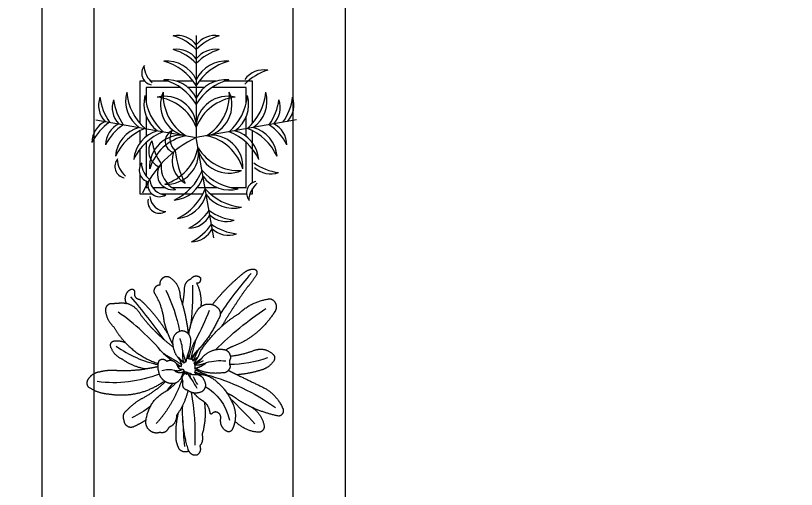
# Model space of a CAD drawing. Header units: inches. Extents: x 17146 to 31738, y -8920 to -2452.
# Drawn here: x 28592.8 to 28667.4, y -5322.2 to -5276.9 of the extents above; entities that cross this region are included whole.
import ezdxf

# ---------------------------------------------------------------- set-up
doc = ezdxf.new("R2010")
doc.units = ezdxf.units.IN
doc.header["$LTSCALE"] = 25
doc.header["$MEASUREMENT"] = 0
doc.header["$PDMODE"] = 3
doc.layers.get('Defpoints').update_dxf_attribs({"color": 251})
for name, color, linetype, lineweight in [('Dim-external', 151, 'Continuous', 9), ('Hatch', 253, 'Continuous', 13), ('plants', 105, 'Continuous', 18), ('sill', 30, 'Continuous', 20)]:
    doc.layers.add(name, color=color, linetype=linetype, lineweight=lineweight)
doc.styles.add('int text 1in-8ft', font='trebuc.ttf', dxfattribs={"height": 7})
doc.dimstyles.new('dim 1in-8ft', dxfattribs={"dimtxt": 7, "dimasz": 2, "dimexe": 6, "dimexo": 6, "dimgap": 1, "dimtad": 1, "dimdec": 0, "dimzin": 0, "dimdsep": 46, "dimlunit": 4, "dimtxsty": 'int text 1in-8ft', "dimblk": 'DOT', "dimcen": 4, "dimdle": 6, "dimclrt": 7, "dimadec": 0, "dimazin": 0, "dimtfac": 1, "dimtdec": 0, "dimtofl": 0, "dimtmove": 0, "dimatfit": 3, "dimfxl": 6, "dimfxlon": 1, "dimtolj": 1, "dimtzin": 0, "dimarcsym": 0})
doc.dimstyles.new('dim 1in-8ft c-c', dxfattribs={"dimtxt": 7, "dimasz": 2, "dimexe": 6, "dimexo": 6, "dimgap": 1, "dimtad": 1, "dimdec": 0, "dimzin": 0, "dimdsep": 46, "dimlunit": 4, "dimtxsty": 'int text 1in-8ft', "dimblk": 'DOT', "dimcen": 4, "dimdle": 6, "dimclrt": 7, "dimadec": 0, "dimazin": 0, "dimtfac": 1, "dimtdec": 0, "dimtofl": 0, "dimtmove": 0, "dimatfit": 3, "dimfxl": 6, "dimfxlon": 1, "dimtolj": 1, "dimtzin": 0, "dimarcsym": 0})

# ---------------------------------------------------------------- blocks, each defined once
blk = doc.blocks.new('F2')
at = {"color": 0}
for p in [(0, 1.1629), (-1.1452, 0.2019), (1.1452, 0.2019), (0.2019, -1.1452)]:
    blk.add_line(p, (0, 0), dxfattribs=at)
for points in [[(-0.5859, 0.6429), (-0.6429, 0.6429), (-0.6429, 0.1622)], [(-0.3191, 0.6429), (-0.5209, 0.6429)], [(-0.0337, 0.6429), (-0.2219, 0.6429)], [(0.2219, 0.6429), (0.0337, 0.6429)], [(0.6429, 0.1622), (0.6429, 0.6429), (0.3191, 0.6429)], [(-0.1801, 0.5714), (-0.5714, 0.5714), (-0.5714, 0.395)], [(0.0943, 0.5714), (-0.0943, 0.5714)], [(0.5714, 0.395), (0.5714, 0.5714), (0.1801, 0.5714)], [(-0.5714, 0.243), (-0.5714, 0.0125)], [(0.5714, 0.0125), (0.5714, 0.243)], [(-0.6429, 0.0764), (-0.6429, -0.061)], [(0.6429, -0.5141), (0.6429, 0.0764)], [(-0.5714, -0.0562), (-0.5714, -0.4388)], [(0.395, -0.5714), (0.5714, -0.5714), (0.5714, -0.0562)], [(-0.6429, -0.1344), (-0.6429, -0.327)], [(-0.6429, -0.4199), (-0.6429, -0.6429), (-0.5053, -0.6429)], [(-0.5714, -0.4958), (-0.5714, -0.5714), (-0.5481, -0.5714)], [(-0.497, -0.5714), (-0.3545, -0.5714)], [(-0.2749, -0.5714), (-0.0562, -0.5714)], [(0.0125, -0.5714), (0.243, -0.5714)], [(0.613, -0.6429), (0.6429, -0.6429), (0.6429, -0.5809)], [(-0.4054, -0.6429), (0.0764, -0.6429)], [(0.1622, -0.6429), (0.5736, -0.6429)]]:
    blk.add_lwpolyline(points)
for centre, radius, start, end in [((-0.2163, 0.897), 0.2684, 36.28997, 99.62433), ((-0.434, 0.5827), 0.6041, 44.07628, 73.37936), ((0.2163, 0.897), 0.2684, 80.37567, 143.71003), ((0.434, 0.5827), 0.6041, 106.62064, 135.92372), ((-0.2163, 0.7383), 0.2684, 36.28997, 99.62433), ((-0.434, 0.4241), 0.6041, 44.07628, 73.37936), ((0.2163, 0.7383), 0.2684, 80.37567, 143.71003), ((0.434, 0.4241), 0.6041, 106.62064, 135.92372), ((-0.4883, 0.7343), 0.1338, 139.742, 258.74753), ((-0.3071, 0.8401), 0.2909, 184.61802, 228.21064), ((-0.3362, 0.5007), 0.3717, 25.24891, 95.39371), ((-0.5321, 0.2687), 0.6232, 31.37119, 75.03657), ((0.3362, 0.5007), 0.3717, 84.60629, 154.75109), ((0.5321, 0.2687), 0.6232, 104.96343, 148.62881), ((0.7702, 0.5035), 0.2684, 80.37567, 143.71003), ((0.9879, 0.1892), 0.6041, 106.62064, 135.92372), ((-0.3362, 0.2891), 0.3717, 25.24891, 95.39371), ((-0.5321, 0.0572), 0.6232, 31.37119, 75.03657), ((0.3362, 0.2891), 0.3717, 84.60629, 154.75109), ((0.5321, 0.0572), 0.6232, 104.96343, 148.62881), ((-0.8458, 0.3688), 0.2684, 160.37567, 223.71003), ((-0.4985, 0.5286), 0.6041, 186.62064, 215.92372), ((-0.4347, 0.4181), 0.3717, 164.60629, 234.75109), ((-0.1723, 0.5706), 0.6232, 184.96343, 228.6288), ((-0.2264, 0.3813), 0.3717, 164.60629, 234.75109), ((0.0361, 0.5339), 0.6232, 184.96343, 228.6288), ((-0.359, 0.1088), 0.3624, 3.42594, 103.63458), ((-0.5095, -0.0834), 0.5482, 21.66646, 83.18779), ((-0.0448, 0.3725), 0.3624, 156.36542, 256.57406), ((0.1706, 0.4873), 0.5482, 176.81221, 238.33354), ((0.359, 0.1088), 0.3624, 76.36542, 176.57406), ((0.5095, -0.0834), 0.5482, 96.81221, 158.33354), ((-0.1706, 0.4873), 0.5482, 301.66646, 3.18779), ((0.0448, 0.3725), 0.3624, 283.42594, 23.63458), ((-0.0361, 0.5339), 0.6232, 311.3712, 355.03657), ((0.2264, 0.3813), 0.3717, 305.24891, 15.39371), ((0.1723, 0.5706), 0.6232, 311.3712, 355.03657), ((0.4347, 0.4181), 0.3717, 305.24891, 15.39371), ((0.4985, 0.5286), 0.6041, 324.07628, 353.37936), ((0.8458, 0.3688), 0.2684, 316.28997, 19.62433), ((-0.6896, 0.3413), 0.2684, 160.37567, 223.71003), ((-0.3423, 0.5011), 0.6041, 186.62064, 215.92372), ((0.3423, 0.5011), 0.6041, 324.07628, 353.37936), ((0.6896, 0.3413), 0.2684, 316.28997, 19.62433), ((-0.9209, -0.0573), 0.2684, 116.28997, 179.62433), ((-0.6492, -0.3262), 0.6041, 124.07628, 153.37936), ((-0.7647, -0.0848), 0.2684, 116.28997, 179.62433), ((-0.493, -0.3538), 0.6041, 124.07628, 153.37936), ((-0.5515, -0.2442), 0.3717, 105.24891, 175.39372), ((-0.357, -0.4773), 0.6232, 111.3712, 155.03657), ((0.357, -0.4773), 0.6232, 24.96343, 68.6288), ((0.5515, -0.2442), 0.3717, 4.60628, 74.75109), ((0.493, -0.3538), 0.6041, 26.62064, 55.92372), ((0.7647, -0.0848), 0.2684, 0.37567, 63.71003), ((-0.3431, -0.2809), 0.3717, 105.24891, 175.39372), ((-0.1487, -0.5141), 0.6232, 111.3712, 155.03657), ((0.5404, -1.1341), 1.2563, 115.47721, 156.6585), ((-0.1695, -0.3347), 0.3624, 83.42594, 183.63458), ((-0.0063, -0.5162), 0.5482, 101.66646, 163.18779), ((-0.2239, -0.0436), 0.1309, 114.22575, 255.12788), ((-0.1198, -0.0137), 0.1814, 150.43977, 228.66943), ((0.0063, -0.5162), 0.5482, 16.81221, 78.33354), ((0.1695, -0.3347), 0.3624, 356.36542, 96.57406), ((0.1487, -0.5141), 0.6232, 24.96343, 68.6288), ((0.3431, -0.2809), 0.3717, 4.60628, 74.75109), ((-0.34, -0.1531), 0.2021, 144.98654, 244.40339), ((0.0708, 0.0396), 0.5814, 187.57587, 215.89417), ((-0.5162, -0.0063), 0.5482, 286.81221, 348.33354), ((-0.3347, -0.1695), 0.3624, 266.36542, 6.57406), ((0.0256, -0.2616), 0.3012, 161.44767, 239.36723), ((0.7384, -0.0575), 0.9823, 185.40074, 208.13904), ((0.3725, -0.0448), 0.3624, 193.42594, 293.63458), ((0.4873, 0.1706), 0.5482, 211.66646, 273.18779), ((-0.7943, -0.3297), 0.1338, 139.742, 258.74753), ((-0.6132, -0.2239), 0.2909, 184.61802, 228.21064), ((-0.5174, -0.3734), 0.1338, 139.742, 258.74753), ((-0.3363, -0.2676), 0.2909, 184.61802, 228.21064), ((-0.2651, -0.4174), 0.1781, 138.87442, 278.97626), ((-0.1104, -0.3319), 0.2906, 173.75364, 244.09705), ((1.0096, 0.2011), 0.6041, 234.07628, 263.37936), ((0.8498, -0.1462), 0.2684, 226.28997, 289.62433), ((-0.5141, -0.1487), 0.6232, 294.96343, 338.62881), ((-0.2809, -0.3431), 0.3717, 274.60628, 344.75109), ((0.5339, 0.0361), 0.6232, 221.3712, 265.03657), ((0.3813, -0.2264), 0.3717, 215.24891, 285.39371), ((-0.4188, -0.5424), 0.1326, 167.05774, 302.85325), ((-0.3425, -0.4677), 0.1862, 185.18449, 268.65396), ((0.7069, -0.6316), 0.1338, 101.25247, 220.258), ((0.8881, -0.7374), 0.2909, 131.78936, 175.38198), ((-0.4773, -0.357), 0.6232, 294.96343, 338.62881), ((0.5706, -0.1723), 0.6232, 221.3712, 265.03657), ((-0.4188, -0.7319), 0.1326, 167.05774, 302.85325), ((-0.3425, -0.6571), 0.1862, 185.18449, 268.65396), ((-0.2442, -0.5515), 0.3717, 274.60628, 344.75109), ((0.4181, -0.4347), 0.3717, 215.24891, 285.39371), ((-0.3538, -0.493), 0.6041, 296.62064, 325.92372), ((-0.0848, -0.7647), 0.2684, 270.37567, 333.71003), ((0.5011, -0.3423), 0.6041, 234.07628, 263.37936), ((0.3413, -0.6896), 0.2684, 226.28997, 289.62433), ((-0.3262, -0.6492), 0.6041, 296.62064, 325.92372), ((-0.0573, -0.9209), 0.2684, 270.37567, 333.71003), ((0.5286, -0.4985), 0.6041, 234.07628, 263.37936), ((0.3688, -0.8458), 0.2684, 226.28997, 289.62433)]:
    blk.add_arc(centre, radius, start, end, dxfattribs=at)
blk = doc.blocks.new('Dracaena deremensis_38')
at = {"layer": 'plants'}
for points, degree in [([(0.2343, 0.6164), (0.2582, 0.6401), (0.2916, 0.644)], 2), ([(0.2916, 0.644), (0.3028, 0.645), (0.3102, 0.6365)], 2), ([(0.3102, 0.6365), (0.3175, 0.628), (0.3148, 0.617)], 2), ([(0.0656, 0.4057), (0.1376, 0.5209), (0.2343, 0.6164)], 2), ([(0.2779, 0.6163), (0.2195, 0.5351), (0.1685, 0.4489), (0.1254, 0.3586)], 3), ([(0.3148, 0.617), (0.2922, 0.5684), (0.2616, 0.5243)], 2), ([(-0.0992, 0.529), (-0.0827, 0.5564), (-0.0514, 0.5502)], 2), ([(-0.0514, 0.5502), (-0.034, 0.5455), (-0.037, 0.5278)], 2), ([(-0.2881, 0.4663), (-0.2956, 0.4884), (-0.2805, 0.5062)], 2), ([(-0.2805, 0.5062), (-0.2654, 0.524), (-0.2424, 0.5202)], 2), ([(-0.2424, 0.5202), (-0.1657, 0.4951), (-0.148, 0.4163)], 2), ([(-0.1285, 0.4676), (-0.1362, 0.509), (-0.0992, 0.529)], 2), ([(-0.0831, 0.4962), (-0.0625, 0.416), (-0.0521, 0.3337), (-0.0519, 0.2509)], 3), ([(-0.037, 0.5278), (-0.0401, 0.51), (-0.0581, 0.5114)], 2), ([(-0.0581, 0.5114), (-0.0123, 0.4547), (-0.0056, 0.383)], 2), ([(0.2616, 0.5243), (0.2001, 0.4102), (0.1477, 0.2917)], 2), ([(0.4086, 0.488), (0.4383, 0.5012), (0.4613, 0.4783)], 2), ([(-0.3124, 0.4115), (-0.3253, 0.4276), (-0.3169, 0.4464)], 2), ([(-0.3169, 0.4464), (-0.3086, 0.4651), (-0.2881, 0.4663)], 2), ([(-0.1243, 0.3765), (-0.1227, 0.4222), (-0.1285, 0.4676)], 2), ([(0.2423, 0.3787), (0.3095, 0.4577), (0.4086, 0.488)], 2), ([(0.4613, 0.4783), (0.4843, 0.4553), (0.471, 0.4256)], 2), ([(-0.4952, 0.3767), (-0.4902, 0.4035), (-0.4659, 0.4156)], 2), ([(-0.4659, 0.4156), (-0.4578, 0.4184), (-0.4509, 0.4132)], 2), ([(-0.4509, 0.4132), (-0.4441, 0.4081), (-0.4444, 0.3995)], 2), ([(-0.2234, 0.2663), (-0.2495, 0.3502), (-0.3124, 0.4115)], 2), ([(-0.2473, 0.4412), (-0.1925, 0.376), (-0.1478, 0.3032), (-0.1145, 0.2248)], 3), ([(-0.148, 0.4163), (-0.1356, 0.3968), (-0.1243, 0.3765)], 2), ([(-0.0056, 0.383), (0.025, 0.4102), (0.0656, 0.4057)], 2), ([(0.0656, 0.4057), (0.0918, 0.4028), (0.1125, 0.3864)], 2), ([(0.1342, 0.1553), (0.2167, 0.2575), (0.309, 0.351), (0.4101, 0.4347)], 3), ([(0.471, 0.4256), (0.3953, 0.2694), (0.2409, 0.19)], 2), ([(-0.4819, 0.3299), (-0.5002, 0.35), (-0.4952, 0.3767)], 2), ([(-0.4639, 0.3713), (-0.3746, 0.3055), (-0.2882, 0.2361), (-0.2048, 0.1631)], 3), ([(-0.4444, 0.3995), (-0.4389, 0.3639), (-0.4028, 0.3655)], 2), ([(-0.4028, 0.3655), (-0.2767, 0.2942), (-0.1775, 0.1886)], 2), ([(-0.1243, 0.3765), (-0.0827, 0.3017), (-0.0577, 0.2197)], 2), ([(-0.0518, 0.2148), (-0.0572, 0.2945), (-0.0209, 0.3656)], 2), ([(-0.0209, 0.3656), (-0.0143, 0.3753), (-0.0056, 0.383)], 2), ([(0.0521, 0.3699), (0.0386, 0.3094), (0.0203, 0.2501), (-0.0026, 0.1926)], 3), ([(0.1125, 0.3864), (0.1376, 0.36), (0.119, 0.3287)], 2), ([(0.1477, 0.2917), (0.191, 0.3396), (0.2423, 0.3787)], 2), ([(-0.6027, 0.2999), (-0.5937, 0.3142), (-0.577, 0.3163)], 2), ([(-0.577, 0.3163), (-0.5518, 0.32), (-0.5272, 0.3262)], 2), ([(-0.5272, 0.3262), (-0.5048, 0.3315), (-0.4819, 0.3299)], 2), ([(-0.3796, 0.2795), (-0.4205, 0.3256), (-0.4819, 0.3299)], 2), ([(0.119, 0.3287), (0.0893, 0.2268), (0.0262, 0.1415)], 2), ([(-0.6063, 0.2696), (-0.6116, 0.2856), (-0.6027, 0.2999)], 2), ([(-0.5388, 0.1868), (-0.589, 0.2148), (-0.6063, 0.2696)], 2), ([(-0.1957, 0.0855), (-0.2974, 0.1618), (-0.4081, 0.2246), (-0.5258, 0.2727)], 3), ([(-0.1356, 0.1288), (-0.2673, 0.1885), (-0.3796, 0.2795)], 2), ([(0.0397, 0.1319), (0.0825, 0.2194), (0.1477, 0.2917)], 2), ([(-0.1775, 0.1886), (-0.2039, 0.2254), (-0.2234, 0.2663)], 2), ([(-0.1451, 0.1565), (-0.1546, 0.2088), (-0.1055, 0.2294)], 2), ([(-0.1055, 0.2294), (-0.0794, 0.2355), (-0.0577, 0.2197)], 2), ([(-0.4463, 0.1088), (-0.497, 0.1425), (-0.5388, 0.1868)], 2), ([(-0.1414, 0.1437), (-0.1607, 0.1651), (-0.1775, 0.1886)], 2), ([(-0.0708, 0.108), (-0.077, 0.1351), (-0.0879, 0.1608), (-0.1033, 0.184)], 3), ([(-0.0577, 0.2197), (-0.0359, 0.204), (-0.0336, 0.1773)], 2), ([(-0.025, 0.0787), (-0.0238, 0.1376), (-0.0026, 0.1926)], 2), ([(-0.0026, 0.1926), (-0.0093, 0.1354), (-0.0137, 0.078)], 2), ([(0.2409, 0.19), (0.2188, 0.1794), (0.2002, 0.1634)], 2), ([(0.236, 0.1339), (0.3101, 0.152), (0.3777, 0.1872)], 2), ([(0.3777, 0.1872), (0.4395, 0.2193), (0.5014, 0.1874)], 2), ([(0.5014, 0.1874), (0.5248, 0.1764), (0.519, 0.1511)], 2), ([(-0.0811, 0.0638), (-0.131, 0.0978), (-0.1451, 0.1565)], 2), ([(-0.0336, 0.1773), (-0.0299, 0.1461), (-0.0347, 0.1151)], 2), ([(0.0262, 0.1415), (0.0012, 0.113), (-0.0115, 0.0773)], 2), ([(0.0262, 0.1415), (0.019, 0.1186), (0.0114, 0.0958), (0.0034, 0.0731)], 3), ([(0.0626, 0.1048), (0.1081, 0.1604), (0.1799, 0.1645)], 2), ([(0.1799, 0.1645), (0.1901, 0.1659), (0.2002, 0.1634)], 2), ([(0.2002, 0.1634), (0.2252, 0.1572), (0.236, 0.1339)], 2), ([(0.236, 0.1339), (0.2383, 0.1291), (0.2395, 0.1239)], 2), ([(0.4736, 0.1595), (0.3999, 0.1236), (0.3216, 0.0988), (0.2406, 0.0858)], 3), ([(0.519, 0.1511), (0.4941, 0.1024), (0.4428, 0.0833)], 2), ([(-0.538, 0.0757), (-0.5443, 0.0982), (-0.5228, 0.1074)], 2), ([(-0.5228, 0.1074), (-0.4847, 0.1186), (-0.4463, 0.1088)], 2), ([(-0.4463, 0.1088), (-0.3407, 0.0387), (-0.2149, 0.0234)], 2), ([(-0.0528, 0.0495), (-0.0658, 0.0775), (-0.0708, 0.108)], 2), ([(-0.0708, 0.108), (-0.0564, 0.0828), (-0.0416, 0.0578)], 2), ([(-0.0347, 0.1151), (-0.0412, 0.0868), (-0.0416, 0.0578)], 2), ([(-0.0305, 0.0777), (-0.0295, 0.094), (-0.0361, 0.109)], 2), ([(-0.006, 0.0802), (0.0022, 0.0975), (0.0104, 0.1149), (0.0186, 0.1323)], 3), ([(0.031, 0.0976), (0.0157, 0.0863), (0.0054, 0.0703)], 2), ([(0.0127, 0.0612), (0.034, 0.0936), (0.0397, 0.1319)], 2), ([(0.0145, 0.0593), (0.0293, 0.0699), (0.0432, 0.0816), (0.0562, 0.0943)], 3), ([(0.0186, 0.0489), (0.0447, 0.0736), (0.0626, 0.1048)], 2), ([(0.0916, 0.0745), (0.1296, 0.0914), (0.1703, 0.1008), (0.2119, 0.1024)], 3), ([(0.2395, 0.1239), (0.229, 0.1002), (0.2463, 0.0765)], 2), ([(-0.4485, 0.013), (-0.5071, 0.0245), (-0.538, 0.0757)], 2), ([(-0.5017, 0.0809), (-0.4106, 0.0418), (-0.3137, 0.0203), (-0.2147, 0.0171)], 3), ([(-0.2135, 0.0398), (-0.2044, 0.0513), (-0.1898, 0.0524)], 2), ([(-0.0661, 0.0405), (-0.1307, 0.0634), (-0.1957, 0.0855)], 2), ([(-0.1957, 0.0855), (-0.1644, 0.0682), (-0.1317, 0.0538)], 2), ([(-0.1898, 0.0524), (-0.1753, 0.0535), (-0.1646, 0.0436)], 2), ([(-0.1646, 0.0436), (-0.1464, 0.0575), (-0.1241, 0.0528)], 2), ([(-0.1241, 0.0528), (-0.1018, 0.0481), (-0.0908, 0.028)], 2), ([(-0.0546, 0.0551), (-0.0683, 0.0619), (-0.0817, 0.0691), (-0.0949, 0.0767)], 3), ([(-0.0811, 0.0638), (-0.0755, 0.0513), (-0.0657, 0.0417)], 2), ([(-0.0528, 0.0495), (-0.0651, 0.0603), (-0.0811, 0.0638)], 2), ([(-0.0416, 0.0578), (-0.0494, 0.0566), (-0.0528, 0.0495)], 2), ([(-0.0115, 0.0773), (-0.021, 0.0802), (-0.0305, 0.0777)], 2), ([(0.0054, 0.0703), (0, 0.079), (-0.01, 0.0815)], 2), ([(0.0195, 0.0498), (0.0176, 0.0563), (0.0127, 0.0612)], 2), ([(0.0916, 0.0745), (0.0584, 0.0523), (0.0186, 0.0489)], 2), ([(0.0186, 0.0489), (0.0221, 0.0432), (0.0227, 0.0365), (0.0202, 0.0304)], 3), ([(0.02, 0.0303), (0.0608, 0.0444), (0.0916, 0.0745)], 2), ([(0.0217, 0.0594), (0.0396, 0.0634), (0.056, 0.0718), (0.0696, 0.084)], 3), ([(0.2463, 0.0765), (0.2424, 0.0355), (0.2014, 0.032)], 2), ([(0.2371, 0.0522), (0.2686, 0.0439), (0.3, 0.0357)], 2), ([(0.4428, 0.0833), (0.3738, 0.0524), (0.3, 0.0357)], 2), ([(-0.2911, -0.0192), (-0.3731, -0.0193), (-0.4485, 0.013)], 2), ([(-0.2131, 0.0052), (-0.2517, -0.0083), (-0.2911, -0.0192)], 2), ([(-0.2042, -0.0198), (-0.2191, 0.0084), (-0.2135, 0.0398)], 2), ([(-0.1043, -0.0005), (-0.1319, 0.0017), (-0.1593, -0.0031), (-0.1846, -0.0146)], 3), ([(-0.0527, 0.015), (-0.0751, -0.0039), (-0.1043, -0.0005)], 2), ([(-0.1043, -0.0005), (-0.0702, -0.0172), (-0.0402, 0.0061)], 2), ([(-0.101, 0.041), (-0.0892, 0.0364), (-0.0773, 0.032), (-0.0653, 0.028)], 3), ([(-0.0908, 0.028), (-0.0765, 0.0078), (-0.0527, 0.015)], 2), ([(-0.0653, 0.028), (-0.076, 0.0271), (-0.0857, 0.0223)], 2), ([(-0.0657, 0.0417), (-0.0682, 0.0348), (-0.0653, 0.028)], 2), ([(-0.0527, 0.015), (-0.0493, 0.0111), (-0.045, 0.0081), (-0.0402, 0.0061)], 3), ([(-0.0402, 0.0061), (-0.0501, -0.0048), (-0.0504, -0.0194)], 2), ([(-0.0498, -0.0132), (-0.0419, -0.0059), (-0.0377, 0.0041)], 2), ([(-0.0377, 0.0041), (-0.0382, -0.0011), (-0.0388, -0.0063), (-0.0396, -0.0115)], 3), ([(-0.0377, 0.0041), (-0.0315, 0.0016), (-0.0249, 0.0024)], 2), ([(-0.0249, 0.0024), (-0.0259, -0.0006), (-0.0269, -0.0037), (-0.028, -0.0067)], 3), ([(-0.0249, 0.0024), (-0.0252, -0.003), (-0.0232, -0.0081)], 2), ([(-0.0217, -0.009), (-0.0188, -0.0028), (-0.0212, 0.0036)], 2), ([(-0.0212, 0.0036), (-0.0147, 0.0002), (-0.0073, -0.001), (0, 0)], 3), ([(-0.0212, 0.0036), (-0.0104, -0.0159), (0.0081, -0.0286)], 2), ([(0, 0), (0.0099, -0.0084), (0.0222, -0.0043)], 2), ([(0.0081, -0.0286), (-0.0004, -0.0155), (0, 0)], 2), ([(0.0518, 0.0245), (0.0366, 0.0312), (0.02, 0.0303)], 2), ([(0.0276, 0.0228), (0.0281, 0.0166), (0.0252, 0.0111)], 2), ([(0.0382, -0.0011), (0.032, 0.0053), (0.0252, 0.0111)], 2), ([(0.0252, 0.0111), (0.0639, 0.0027), (0.1033, 0.0068)], 2), ([(0.0276, 0.0228), (0.0352, 0.0229), (0.0427, 0.0237), (0.0502, 0.0252)], 3), ([(0.1033, 0.0068), (0.0649, 0.0123), (0.0276, 0.0228)], 2), ([(0.0355, -0.0018), (0.0978, 0.0133), (0.1565, -0.0123)], 2), ([(0.2014, 0.032), (0.1274, 0.0113), (0.0518, 0.0245)], 2), ([(0.1033, 0.0068), (0.2674, -0.0071), (0.4274, -0.0468), (0.579, -0.1112)], 3), ([(0.3, 0.0357), (0.3916, 0.0118), (0.4832, -0.0115)], 2), ([(-0.1967, -0.0344), (-0.3166, -0.0979), (-0.4482, -0.1325), (-0.5838, -0.1361)], 3), ([(-0.4633, -0.0541), (-0.376, -0.0428), (-0.2911, -0.0192)], 2), ([(-0.156, -0.0693), (-0.1902, -0.0543), (-0.2042, -0.0198)], 2), ([(-0.0504, -0.0194), (-0.0641, -0.0823), (-0.1281, -0.0765)], 2), ([(-0.0452, -0.0402), (-0.0474, -0.0493), (-0.0501, -0.0583)], 2), ([(-0.0382, -0.0534), (-0.0555, -0.0334), (-0.04, -0.0119)], 2), ([(-0.04, -0.0119), (-0.0323, -0.0017), (-0.0217, -0.009)], 2), ([(0.0081, -0.0286), (0.0248, -0.0445), (0.041, -0.061), (0.0567, -0.0779)], 3), ([(0.0219, -0.0156), (0.0311, -0.0315), (0.043, -0.0455), (0.0573, -0.0571)], 3), ([(0.0222, -0.0043), (0.0691, 0.0097), (0.0975, -0.0302)], 2), ([(0.0975, -0.0302), (0.1224, -0.0617), (0.0956, -0.0915)], 2), ([(0.1565, -0.0123), (0.2482, -0.0537), (0.3063, -0.1358)], 2), ([(0.4832, -0.0115), (0.5696, -0.0366), (0.6251, -0.1073)], 2), ([(-0.6412, -0.1254), (-0.6191, -0.0893), (-0.5782, -0.0781)], 2), ([(-0.5782, -0.0781), (-0.5229, -0.0559), (-0.4633, -0.0541)], 2), ([(-0.156, -0.0693), (-0.3033, -0.196), (-0.4976, -0.1958)], 2), ([(-0.2734, -0.1828), (-0.2044, -0.1355), (-0.1507, -0.0714)], 2), ([(-0.0501, -0.0583), (-0.0789, -0.1986), (-0.1627, -0.3149)], 2), ([(-0.1507, -0.0714), (-0.1533, -0.0703), (-0.156, -0.0693)], 2), ([(-0.1507, -0.0714), (-0.1534, -0.0704), (-0.156, -0.0693)], 2), ([(-0.1281, -0.0765), (-0.1397, -0.0754), (-0.1507, -0.0714)], 2), ([(-0.146, -0.1314), (-0.1048, -0.1044), (-0.0785, -0.0627)], 2), ([(-0.1038, -0.0746), (-0.1125, -0.0906), (-0.1219, -0.1062), (-0.132, -0.1214)], 3), ([(-0.0436, -0.0449), (-0.0457, -0.0494), (-0.0478, -0.0538), (-0.0501, -0.0583)], 3), ([(0.0028, -0.0991), (-0.0404, -0.0966), (-0.0382, -0.0534)], 2), ([(0.1077, -0.0612), (0.1934, -0.0864), (0.2617, -0.1452), (0.2994, -0.226)], 3), ([(0.3294, -0.1033), (0.2946, -0.0849), (0.2557, -0.0781)], 2), ([(-0.6348, -0.1756), (-0.656, -0.1528), (-0.6412, -0.1254)], 2), ([(-0.2318, -0.305), (-0.2339, -0.196), (-0.146, -0.1314)], 2), ([(0.0028, -0.0991), (-0.0016, -0.1694), (-0.0334, -0.2323)], 2), ([(0.0956, -0.0915), (0.0511, -0.1192), (0.0028, -0.0991)], 2), ([(0.0253, -0.1056), (0.0641, -0.2001), (0.091, -0.2988), (0.1054, -0.4)], 3), ([(0.111, -0.1443), (0.0729, -0.132), (0.0418, -0.1069)], 2), ([(0.2809, -0.1038), (0.3433, -0.1415), (0.4044, -0.1812), (0.4641, -0.2229)], 3), ([(0.4269, -0.1326), (0.3773, -0.1207), (0.3294, -0.1033)], 2), ([(0.6087, -0.1566), (0.5166, -0.154), (0.4269, -0.1326)], 2), ([(0.4269, -0.1326), (0.4946, -0.1578), (0.5261, -0.2228)], 2), ([(0.6251, -0.1073), (0.6362, -0.1204), (0.6308, -0.1366)], 2), ([(-0.4976, -0.1958), (-0.5686, -0.2023), (-0.6348, -0.1756)], 2), ([(0.1194, -0.1481), (0.1153, -0.146), (0.111, -0.1443)], 2), ([(0.1691, -0.2056), (0.1559, -0.1667), (0.1194, -0.1481)], 2), ([(0.1194, -0.1481), (0.1536, -0.2387), (0.1407, -0.3346)], 2), ([(0.3063, -0.1358), (0.3353, -0.1763), (0.3353, -0.226)], 2), ([(0.6308, -0.1366), (0.6254, -0.1528), (0.6087, -0.1566)], 2), ([(-0.3635, -0.2678), (-0.3256, -0.2176), (-0.2734, -0.1828)], 2), ([(0.0678, -0.4284), (0.0033, -0.3153), (-0.0142, -0.1864)], 2), ([(0.1745, -0.2098), (0.1706, -0.2093), (0.1691, -0.2056)], 2), ([(0.1808, -0.2071), (0.1785, -0.2103), (0.1745, -0.2098)], 2), ([(0.2191, -0.1956), (0.1959, -0.1876), (0.1808, -0.2071)], 2), ([(0.2422, -0.2282), (0.2424, -0.2037), (0.2191, -0.1956)], 2), ([(-0.2169, -0.2232), (-0.2495, -0.2547), (-0.2854, -0.2824), (-0.324, -0.3059)], 3), ([(-0.0431, -0.25), (-0.0334, -0.3003), (-0.0785, -0.3244)], 2), ([(-0.0334, -0.2323), (-0.038, -0.2413), (-0.0431, -0.25)], 2), ([(-0.0158, -0.3947), (-0.0397, -0.3152), (-0.0334, -0.2323)], 2), ([(0.293, -0.291), (0.247, -0.2763), (0.2422, -0.2282)], 2), ([(0.3353, -0.226), (0.3353, -0.2499), (0.3281, -0.2726)], 2), ([(0.5022, -0.2661), (0.4119, -0.2747), (0.3353, -0.226)], 2), ([(0.5235, -0.2495), (0.5164, -0.2623), (0.5022, -0.2661)], 2), ([(0.5261, -0.2228), (0.5305, -0.2367), (0.5235, -0.2495)], 2), ([(-0.3711, -0.3272), (-0.3928, -0.2942), (-0.3635, -0.2678)], 2), ([(-0.2318, -0.305), (-0.2675, -0.3335), (-0.3069, -0.3567)], 2), ([(-0.2309, -0.3199), (-0.2316, -0.3125), (-0.2318, -0.305)], 2), ([(0.0034, -0.273), (0.0135, -0.3214), (0.0266, -0.3692), (0.0425, -0.4161)], 3), ([(0.3281, -0.2726), (0.3193, -0.2983), (0.293, -0.291)], 2), ([(-0.346, -0.357), (-0.3655, -0.348), (-0.3711, -0.3272)], 2), ([(-0.1899, -0.3631), (-0.22, -0.3506), (-0.2309, -0.3199)], 2), ([(-0.0785, -0.3244), (-0.0893, -0.3641), (-0.1304, -0.3615)], 2), ([(0.1407, -0.3346), (0.1577, -0.3673), (0.139, -0.399)], 2), ([(-0.3069, -0.3567), (-0.3264, -0.366), (-0.346, -0.357)], 2), ([(-0.1304, -0.3615), (-0.1598, -0.3755), (-0.1899, -0.3631)], 2), ([(0.0118, -0.4374), (-0.0043, -0.4175), (-0.0158, -0.3947)], 2), ([(0.139, -0.399), (0.157, -0.4298), (0.1305, -0.4536)], 2), ([(0.0751, -0.4387), (0.0431, -0.4565), (0.0118, -0.4374)], 2), ([(0.0751, -0.4387), (0.0708, -0.434), (0.0678, -0.4284)], 2), ([(0.1305, -0.4536), (0.0981, -0.4637), (0.0751, -0.4387)], 2)]:
    blk.add_open_spline(points, degree=degree, dxfattribs=at)
blk = doc.blocks.new('_Dot')
at = {"color": 0, "linetype": 'ByBlock', "lineweight": -2}
blk.add_line((-0.5, 0), (-1, 0), dxfattribs=at)
at = {"color": 0, "linetype": 'ByBlock', "const_width": 0.5}
blk.add_lwpolyline([(-0.25, 0, 1), (0.25, 0, 1)], format="xyb", close=True, dxfattribs=at)
blk = doc.blocks.new('*D315')
at = {"layer": 'Defpoints', "color": 0, "transparency": 16777216}
for p in [(28626.908, -5178.48), (28593.294, -5342.194), (28810.721, -5342.194)]:
    blk.add_point(p, dxfattribs=at)
at = {"layer": 'Dim-external', "color": 0, "lineweight": -2, "transparency": 16777216}
for p, q in [((28804.721, -5178.48), (28816.721, -5178.48)), ((28810.721, -5180.48), (28810.721, -5340.194)), ((28804.721, -5342.194), (28816.721, -5342.194))]:
    blk.add_line(p, q, dxfattribs=at)
at = {"layer": 'Dim-external', "color": 0, "lineweight": -2, "transparency": 16777216, "xscale": 2, "yscale": 2, "zscale": 2}
for p, rotation in [((28810.721, -5178.48), 90), ((28810.721, -5342.194), 270)]:
    blk.add_blockref('_Dot', p, dxfattribs=dict(at, rotation=rotation))
at = {"layer": 'Dim-external', "color": 7, "transparency": 16777216, "insert": (28806.16, -5260.337), "char_height": 7, "attachment_point": 5, "rotation": 90, "style": 'int text 1in-8ft'}
blk.add_mtext('\\A1;13\'-8"c/c', dxfattribs=at)
blk = doc.blocks.new('*D316')
at = {"layer": 'Defpoints', "color": 0, "transparency": 16777216}
for p in [(28666.294, -5021.48), (28833.294, -5021.48), (28663.294, -5355.405)]:
    blk.add_point(p, dxfattribs=at)
at = {"layer": 'Dim-external', "color": 0, "lineweight": -2, "transparency": 16777216}
for p, q in [((28827.294, -5021.48), (28839.294, -5021.48)), ((28833.294, -5353.405), (28833.294, -5023.48)), ((28827.294, -5355.405), (28839.294, -5355.405))]:
    blk.add_line(p, q, dxfattribs=at)
at = {"layer": 'Dim-external', "color": 0, "lineweight": -2, "transparency": 16777216, "xscale": 2, "yscale": 2, "zscale": 2}
for p, rotation in [((28833.294, -5021.48), 90), ((28833.294, -5355.405), 270)]:
    blk.add_blockref('_Dot', p, dxfattribs=dict(at, rotation=rotation))
at = {"layer": 'Dim-external', "color": 7, "transparency": 16777216, "insert": (28828.733, -5188.442), "char_height": 7, "attachment_point": 5, "rotation": 90, "style": 'int text 1in-8ft'}
blk.add_mtext('\\A1;27\'-10"', dxfattribs=at)
blk = doc.blocks.new('*D335')
at = {"layer": 'Defpoints', "color": 0, "transparency": 16777216}
for p in [(28016.294, -5303.217), (28663.294, -5355.405), (28657.311, -5429.581)]:
    blk.add_point(p, dxfattribs=at)
at = {"layer": 'Dim-external', "color": 0, "lineweight": -2, "transparency": 16777216}
for p, q in [((28010.793, -5371.413), (28009.828, -5383.374)), ((28012.304, -5377.554), (28655.317, -5429.42)), ((28657.793, -5423.601), (28656.828, -5435.562))]:
    blk.add_line(p, q, dxfattribs=at)
at = {"layer": 'Dim-external', "color": 0, "lineweight": -2, "transparency": 16777216, "xscale": 2, "yscale": 2, "zscale": 2}
for p, rotation in [((28010.311, -5377.394), 175.3884517382375), ((28657.311, -5429.581), 355.3884517382375)]:
    blk.add_blockref('_Dot', p, dxfattribs=dict(at, rotation=rotation))
at = {"layer": 'Dim-external', "color": 7, "transparency": 16777216, "insert": (28334.176, -5398.955), "char_height": 7, "attachment_point": 5, "rotation": 355.38845, "style": 'int text 1in-8ft'}
blk.add_mtext('\\A1;54\'-1"', dxfattribs=at)
blk = doc.blocks.new('*D376')
at = {"layer": 'Defpoints', "color": 0, "transparency": 16777216}
for p in [(28595.294, -5225.48), (28663.294, -5341.359), (28785.294, -5341.359)]:
    blk.add_point(p, dxfattribs=at)
at = {"layer": 'Dim-external', "color": 0, "lineweight": -2, "transparency": 16777216}
for p, q in [((28779.294, -5225.48), (28791.294, -5225.48)), ((28785.294, -5227.48), (28785.294, -5339.359)), ((28779.294, -5341.359), (28791.294, -5341.359))]:
    blk.add_line(p, q, dxfattribs=at)
at = {"layer": 'Dim-external', "color": 0, "lineweight": -2, "transparency": 16777216, "xscale": 2, "yscale": 2, "zscale": 2}
for p, rotation in [((28785.294, -5225.48), 90), ((28785.294, -5341.359), 270)]:
    blk.add_blockref('_Dot', p, dxfattribs=dict(at, rotation=rotation))
at = {"layer": 'Dim-external', "color": 7, "transparency": 16777216, "insert": (28780.721, -5283.419), "char_height": 7, "attachment_point": 5, "rotation": 90, "style": 'int text 1in-8ft'}
blk.add_mtext('\\A1;9\'-8"', dxfattribs=at)

msp = doc.modelspace()

# ---------------------------------------------------------------- hatches: boundary and pattern name
at = {"layer": 'Hatch'}
h = msp.add_hatch(dxfattribs=at)
h.set_pattern_fill('ANGLE', color=256, scale=50)
h.set_pattern_definition([(0, (20895.354, -5239.595), (0, 13.75), [10, -3.75]), (90, (20895.354, -5239.595), (-13.75, 8e-16), [10, -3.75])])
edge = h.paths.add_edge_path()
edge.add_line((28308.294, -5233.48), (28308.294, -5290.85))
edge.add_line((28308.294, -5290.85), (28256.294, -5290.85))
edge.add_line((28256.294, -5290.85), (28256.294, -5305.688))
edge.add_line((28256.294, -5305.688), (28245.294, -5305.688))
edge.add_line((28245.294, -5305.688), (28245.294, -5316.672))
edge.add_line((28245.294, -5316.672), (28088.294, -5304.008))
edge.add_line((28088.294, -5304.008), (28088.294, -5185.48))
edge.add_line((28088.294, -5185.48), (28187.294, -5185.48))
edge.add_line((28187.294, -5185.48), (28600.294, -5185.48))
edge.add_line((28600.294, -5185.48), (28600.294, -5035.48))
edge.add_line((28600.294, -5035.48), (28600.294, -5026.48))
edge.add_line((28600.294, -5026.48), (28649.294, -5026.48))
edge.add_line((28649.294, -5026.48), (28649.294, -5035.48))
edge.add_line((28649.294, -5035.48), (28654.294, -5035.48))
edge.add_line((28654.294, -5035.48), (28654.294, -5197.48))
edge.add_arc((28624.294, -5197.48), 30, -90, 0, ccw=False)
edge.add_line((28624.294, -5227.48), (28595.294, -5227.48))
edge.add_line((28595.294, -5227.48), (28595.294, -5256.676))
edge.add_line((28595.294, -5256.676), (28544.294, -5256.676))
edge.add_line((28544.294, -5256.676), (28544.294, -5293.637))
edge.add_line((28544.294, -5293.637), (28479.923, -5288.445))
edge.add_line((28479.923, -5288.445), (28476.144, -5335.293))
edge.add_line((28476.144, -5335.293), (28427.294, -5331.353))
edge.add_line((28427.294, -5331.353), (28427.294, -5233.48))
edge.add_line((28427.294, -5233.48), (28308.294, -5233.48))

# ---------------------------------------------------------------- linework, layer by layer
at = {"layer": 'sill'}
for p, q in [((28619.294, -5235.48), (28619.294, -5346.838)), ((28624.294, -5235.48), (28624.294, -5347.242))]:
    msp.add_line(p, q, dxfattribs=at)
msp.add_lwpolyline([(28600.294, -5335.194), (28600.294, -5227.48), (28595.294, -5227.48), (28595.294, -5333.032)], dxfattribs=at)

# ---------------------------------------------------------------- block references
at = {"layer": 'plants', "xscale": 8.379762038667739, "yscale": 8.379762038667739, "zscale": 8.379762038667739}
msp.add_blockref('F2', (28610.057, -5288.532), dxfattribs=at)
at = {"layer": 'plants', "xscale": 14.79689686942934, "yscale": 16.8034679133183, "zscale": 14.79689686942934, "rotation": 350.3447531474907}
msp.add_blockref('Dracaena deremensis_38', (28609.501, -5311.06), dxfattribs=at)

# ---------------------------------------------------------------- dimensions: what is measured, and where the dimension line sits
at = {"layer": 'Dim-external'}
dim = msp.add_linear_dim(base=(28833.294, -5021.48), p1=(28663.294, -5355.405), p2=(28666.294, -5021.48), angle=90, dimstyle='dim 1in-8ft', dxfattribs=at)
dim.commit()
dim.dimension.update_dxf_attribs({"geometry": '*D316', "text_midpoint": (28828.733, -5188.442)})
for base, p1, p2, dimstyle, override, picture, middle in [((28810.721, -5342.194), (28626.908, -5178.48), (28593.294, -5342.194), 'dim 1in-8ft c-c', {"dimpost": 'c/c'}, '*D315', (28806.16, -5260.337)), ((28785.294, -5341.359), (28595.294, -5225.48), (28663.294, -5341.359), 'dim 1in-8ft', {"dimtmove": 1}, '*D376', (28780.721, -5283.419))]:
    dim = msp.add_linear_dim(base=base, p1=p1, p2=p2, angle=90, dimstyle=dimstyle, override=override, dxfattribs=at)
    dim.commit()
    dim.dimension.update_dxf_attribs({"geometry": picture, "text_midpoint": middle})
dim = msp.add_aligned_dim(p1=(28016.294, -5303.217), p2=(28663.294, -5355.405), distance=-74.417, dimstyle='dim 1in-8ft', dxfattribs=at)
dim.commit()
dim.dimension.update_dxf_attribs({"geometry": '*D335', "text_midpoint": (28334.176, -5398.955)})

doc.saveas('drawing.dxf')
